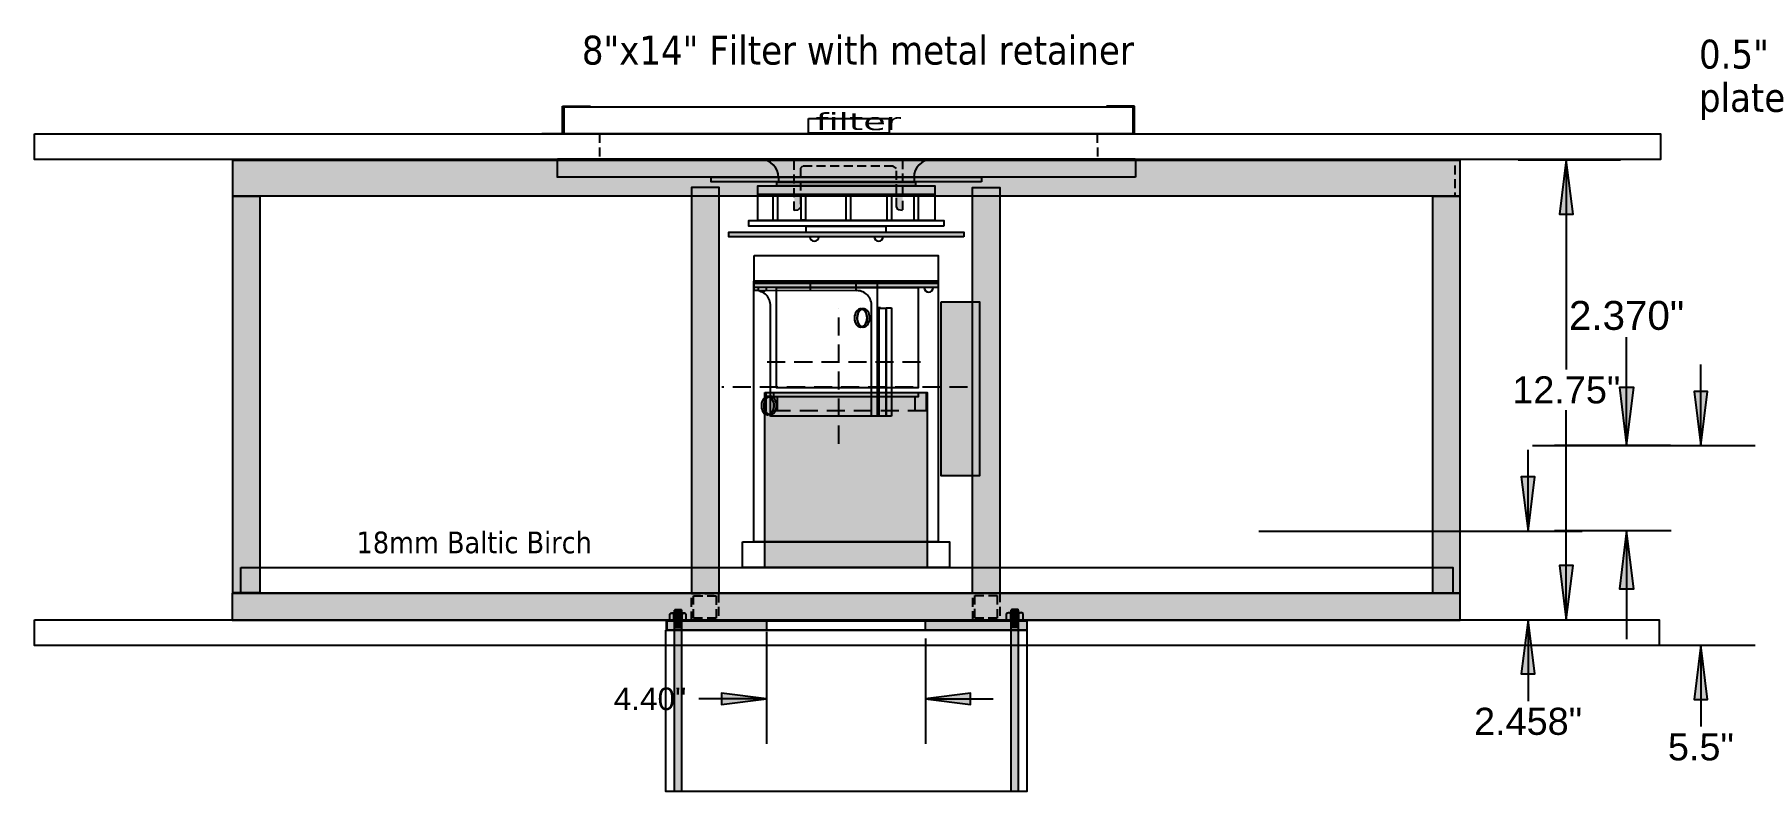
# Model space of a CAD drawing. Extents: x 5 to 100, y 13 to 147.
# Drawn here: x 5.48 to 53.21, y 15.72 to 36.69 of the extents above; entities that cross this region are included whole.
import ezdxf
from ezdxf.enums import TextEntityAlignment as Align

# ---------------------------------------------------------------- set-up
doc = ezdxf.new("R2010")
doc.units = 0
doc.header["$MEASUREMENT"] = 0
doc.linetypes.add('DASHED', pattern=[0.75, 0.5, -0.25])
doc.linetypes.add('HIDDEN', pattern=[0.375, 0.25, -0.125])
for name, color, linetype in [('BASE', 7, 'Continuous'), ('FRAME', 7, 'Continuous'), ('PROJECTORS', 7, 'Continuous')]:
    doc.layers.add(name, color=color, linetype=linetype)
doc.styles.add('ARIAL', font='arial.ttf')
doc.styles.add('TAHOMA', font='tahoma.ttf')

# ---------------------------------------------------------------- blocks, each defined once
blk = doc.blocks.new('LONGARROW')
at = {"layer": 'BASE', "linetype": 'Continuous'}
blk.add_hatch(color=0, dxfattribs=at).paths.add_polyline_path([(0, 0), (2, -0.25), (2, 0.25)])
at = {"layer": 'BASE', "color": 0, "linetype": 'Continuous'}
blk.add_lwpolyline([(0, 0), (2, -0.25), (2, 0.25)], close=True, dxfattribs=at)
blk = doc.blocks.new('HexSemRSV2')
at = {"linetype": 'Continuous'}
for p, q in [((-0.241, 0.298), (-0.277, 0.236)), ((-0.277, -0.218), (-0.277, 0.236)), ((-0.017, 0.298), (-0.241, 0.298)), ((-0.017, 0.154), (-0.241, 0.154)), ((-0.017, 0.154), (-0.017, 0.298)), ((0, 0.236), (-0.017, 0.236)), ((-0.017, -0.136), (-0.017, 0.154)), ((0, -0.218), (0, 0.236)), ((-0.241, -0.28), (-0.277, -0.218)), ((-0.017, -0.136), (-0.241, -0.136)), ((-0.017, -0.28), (-0.241, -0.28)), ((-0.017, -0.28), (-0.017, -0.136)), ((0, -0.218), (-0.017, -0.218))]:
    blk.add_line(p, q, dxfattribs=at)
for centre, radius, start, end in [((-0.146, 0.226), 0.119, 142.72149, 217.27887), ((0.177, 0.009), 0.442, 160.92837, 199.07139), ((-0.146, -0.208), 0.119, 142.72149, 217.27885)]:
    blk.add_arc(centre, radius, start, end, dxfattribs=at)
blk = doc.blocks.new('SchemTapThrRSV4')
at = {"linetype": 'Continuous'}
for p, q in [((0, -0.125), (0, 0.125)), ((0.25, 0.125), (0, 0.125)), ((0.025, -0.1), (0.025, 0.1)), ((0.05, -0.125), (0.05, 0.125)), ((0.075, -0.1), (0.075, 0.1)), ((0.1, -0.125), (0.1, 0.125)), ((0.125, -0.1), (0.125, 0.1)), ((0.15, -0.125), (0.15, 0.125)), ((0.175, -0.1), (0.175, 0.1)), ((0.2, -0.125), (0.2, 0.125)), ((0.225, -0.1), (0.225, 0.1)), ((0.25, -0.125), (0.25, 0.125)), ((0, -0.125), (0.25, -0.125))]:
    blk.add_line(p, q, dxfattribs=at)

msp = doc.modelspace()

# ---------------------------------------------------------------- hatches: boundary and pattern name
at = {"layer": 'BASE', "linetype": 'Continuous'}
for points in [[(31.715, 32.615), (24.225, 32.615), (24.225, 32.739), (31.715, 32.739)], [(26.523, 31.816), (26.625, 31.829), (26.693, 31.899), (26.693, 32.466), (26.523, 32.466)], [(29.523, 32.466), (29.353, 32.466), (29.353, 31.921), (29.405, 31.839), (29.523, 31.816)], [(31.22, 31.093), (24.711, 31.093), (24.711, 31.217), (31.22, 31.217)], [(30.595, 29.286), (31.654, 29.286), (31.654, 24.467), (30.595, 24.467)]]:
    msp.add_hatch(color=253, dxfattribs=at).paths.add_polyline_path(points)
at = {"layer": 'FRAME', "linetype": 'Continuous'}
for color, points in [(253, [(10.967, 33.216), (44.966, 33.216), (44.966, 32.218), (10.967, 32.218)]), (253, [(23.683, 21.212), (23.683, 32.462), (24.433, 32.462), (24.433, 21.212)]), (253, [(31.466, 21.218), (31.466, 32.459), (32.216, 32.459), (32.216, 21.218)]), (253, [(10.973, 21.225), (10.973, 32.214), (11.723, 32.214), (11.723, 21.225)]), (253, [(44.214, 21.223), (44.214, 32.218), (44.964, 32.218), (44.964, 21.223)]), (253, [(10.959, 21.215), (44.965, 21.215), (44.965, 20.465), (10.959, 20.465)]), (254, [(23.21, 20.75), (23.398, 20.75), (23.398, 15.727), (23.21, 15.727)]), (254, [(32.535, 20.748), (32.723, 20.748), (32.723, 15.727), (32.535, 15.727)]), (254, [(22.981, 20.452), (25.756, 20.452), (25.756, 20.198), (22.981, 20.198)]), (254, [(30.163, 20.453), (32.97, 20.453), (32.97, 20.199), (30.163, 20.199)])]:
    msp.add_hatch(color=color, dxfattribs=at).paths.add_polyline_path(points)
at = {"layer": 'PROJECTORS', "linetype": 'Continuous'}
for color, points in [(7, [(25.896, 29.804), (25.408, 29.804), (25.408, 29.865), (25.896, 29.865)]), (253, [(30.512, 29.684), (25.411, 29.684), (25.411, 29.809), (30.512, 29.809)]), (7, [(30.509, 29.806), (30.022, 29.806), (30.022, 29.867), (30.509, 29.867)]), (254, [(25.709, 26.782), (30.209, 26.782), (30.209, 21.93), (25.709, 21.93)])]:
    msp.add_hatch(color=color, dxfattribs=at).paths.add_polyline_path(points)

# ---------------------------------------------------------------- linework, layer by layer
at = {"layer": 'BASE', "color": 5, "linetype": 'HIDDEN'}
for p, q in [((26.098, 32.617), (26.098, 32.74)), ((29.842, 32.74), (29.842, 32.617))]:
    msp.add_line(p, q, dxfattribs=at)
at = {"layer": 'BASE', "color": 5, "linetype": 'Continuous'}
msp.add_line((30.42, 32.274), (25.524, 32.263), dxfattribs=at)
at = {"layer": 'BASE', "color": 7, "linetype": 'Continuous'}
for p, q in [((49.581, 25.313), (49.581, 28.313)), ((51.64, 25.306), (51.64, 27.556)), ((46.973, 25.306), (53.14, 25.306)), ((50.801, 25.313), (47.581, 25.313)), ((46.853, 22.94), (46.853, 25.19)), ((39.397, 22.94), (48.353, 22.94)), ((50.812, 22.943), (47.581, 22.943)), ((49.581, 22.943), (49.581, 19.943)), ((39.429, 20.482), (48.353, 20.482)), ((46.853, 20.482), (46.853, 18.232)), ((47.21, 19.775), (53.14, 19.775)), ((51.64, 19.775), (51.64, 17.525))]:
    msp.add_line(p, q, dxfattribs=at)
at = {"layer": 'BASE', "color": 7, "linetype": 'DASHED'}
for p, q in [((31.322, 26.926), (24.518, 26.926)), ((26.048, 26.655), (26.048, 26.264)), ((29.865, 26.655), (29.865, 26.264))]:
    msp.add_line(p, q, dxfattribs=at)
at = {"layer": 'BASE', "color": 7, "linetype": 'HIDDEN'}
msp.add_lwpolyline([(26.523, 33.216), (29.523, 33.216), (29.523, 31.816), (29.405, 31.839), (29.353, 31.921), (29.353, 32.979), (29.268, 33.046), (26.752, 33.046), (26.693, 32.995), (26.693, 31.899), (26.625, 31.829), (26.523, 31.816)], close=True, dxfattribs=at)
at = {"layer": 'BASE', "color": 5, "linetype": 'Continuous'}
for points in [[(31.715, 32.615), (24.225, 32.615), (24.225, 32.739), (31.715, 32.739)], [(30.414, 31.54), (25.518, 31.54), (25.518, 32.504), (30.414, 32.504)], [(29.887, 32.504), (26.044, 32.504), (26.044, 32.599), (29.887, 32.599)], [(26.056, 31.545), (25.941, 31.545), (25.941, 32.263), (26.056, 32.263)], [(26.832, 31.551), (26.716, 31.551), (26.716, 32.268), (26.832, 32.268)], [(28.082, 31.545), (27.966, 31.545), (27.966, 32.263), (28.082, 32.263)], [(29.217, 31.545), (29.101, 31.545), (29.101, 32.263), (29.217, 32.263)], [(29.957, 31.545), (29.842, 31.545), (29.842, 32.263), (29.957, 32.263)], [(30.667, 31.386), (25.266, 31.386), (25.266, 31.54), (30.667, 31.54)], [(31.22, 31.093), (24.711, 31.093), (24.711, 31.217), (31.22, 31.217)], [(29.058, 31.213), (26.858, 31.213), (26.858, 31.382), (29.058, 31.382)], [(25.956, 26.779), (29.956, 26.779), (29.956, 26.661), (25.956, 26.661)]]:
    msp.add_lwpolyline(points, close=True, dxfattribs=at)
at = {"layer": 'BASE', "color": 7, "linetype": 'Continuous'}
for points in [[(26.03, 29.682), (29.959, 29.682), (29.959, 26.907), (26.03, 26.907)], [(30.595, 29.286), (31.654, 29.286), (31.654, 24.467), (30.595, 24.467)]]:
    msp.add_lwpolyline(points, close=True, dxfattribs=at)
at = {"layer": 'BASE', "color": 7, "linetype": 'DASHED'}
msp.add_lwpolyline([(25.744, 26.78), (30.174, 26.78), (30.174, 26.268), (25.744, 26.268)], close=True, dxfattribs=at)
at = {"layer": 'BASE', "color": 7, "linetype": 'Continuous'}
for centre, start, end in [((25.589, 32.732), 0, 90), ((30.338, 32.732), 90, 180)]:
    msp.add_arc(centre, 0.5, start, end, dxfattribs=at)
at = {"layer": 'BASE', "color": 5, "linetype": 'Continuous'}
for centre in [(27.082, 31.093), (28.86, 31.098)]:
    msp.add_arc(centre, 0.125, 180, 0, dxfattribs=at)
at = {"layer": 'FRAME', "color": 7, "linetype": 'Continuous'}
for p, q in [((46.582, 33.221), (49.412, 33.221)), ((47.912, 33.221), (47.912, 27.414)), ((47.912, 20.482), (47.912, 26.289)), ((46.682, 20.482), (49.412, 20.482))]:
    msp.add_line(p, q, dxfattribs=at)
at = {"layer": 'FRAME', "color": 8, "linetype": 'Continuous'}
for p, q in [((25.413, 29.6), (25.413, 29.855)), ((28.237, 29.598), (25.413, 29.6)), ((25.414, 29.851), (28.824, 29.851)), ((26.968, 29.853), (26.968, 29.597)), ((28.234, 29.851), (28.234, 29.601)), ((28.824, 29.851), (28.82, 26.131)), ((25.862, 26.115), (25.862, 29.236)), ((28.661, 26.12), (28.661, 29.251)), ((28.912, 29.124), (28.841, 29.124)), ((29.074, 26.125), (29.074, 29.124)), ((29.074, 29.124), (29.217, 29.124)), ((29.217, 29.124), (29.217, 26.125)), ((28.197, 28.9), (28.192, 28.855)), ((28.192, 28.855), (28.193, 28.81)), ((28.193, 28.81), (28.199, 28.766)), ((28.208, 28.943), (28.197, 28.9)), ((28.199, 28.766), (28.211, 28.724)), ((28.223, 28.982), (28.208, 28.943)), ((28.211, 28.724), (28.227, 28.686)), ((28.243, 29.017), (28.223, 28.982)), ((28.227, 28.686), (28.248, 28.653)), ((28.267, 29.046), (28.243, 29.017)), ((28.248, 28.653), (28.273, 28.626)), ((28.294, 29.069), (28.267, 29.046)), ((28.272, 28.902), (28.267, 28.858)), ((28.267, 28.858), (28.272, 28.902)), ((28.267, 28.858), (28.267, 28.812)), ((28.267, 28.812), (28.267, 28.858)), ((28.267, 28.812), (28.274, 28.768)), ((28.274, 28.768), (28.267, 28.812)), ((28.282, 28.945), (28.272, 28.902)), ((28.272, 28.902), (28.282, 28.945)), ((28.274, 28.768), (28.285, 28.726)), ((28.285, 28.726), (28.274, 28.768)), ((28.297, 28.985), (28.282, 28.945)), ((28.282, 28.945), (28.297, 28.985)), ((28.285, 28.726), (28.302, 28.688)), ((28.302, 28.688), (28.285, 28.726)), ((28.324, 29.085), (28.294, 29.069)), ((28.317, 29.02), (28.297, 28.985)), ((28.297, 28.985), (28.317, 29.02)), ((28.302, 28.688), (28.323, 28.655)), ((28.323, 28.655), (28.302, 28.688)), ((28.341, 29.049), (28.317, 29.02)), ((28.317, 29.02), (28.341, 29.049)), ((28.323, 28.655), (28.347, 28.628)), ((28.347, 28.628), (28.323, 28.655)), ((28.354, 29.092), (28.324, 29.085)), ((28.369, 29.072), (28.341, 29.049)), ((28.341, 29.049), (28.369, 29.072)), ((28.386, 29.092), (28.354, 29.092)), ((28.398, 29.087), (28.369, 29.072)), ((28.369, 29.072), (28.398, 29.087)), ((28.4, 29.088), (28.386, 29.092)), ((28.4, 29.088), (28.398, 29.087)), ((28.398, 29.087), (28.4, 29.088)), ((28.429, 29.095), (28.4, 29.088)), ((28.4, 29.088), (28.416, 29.083)), ((28.416, 29.083), (28.4, 29.088)), ((28.416, 29.083), (28.445, 29.067)), ((28.445, 29.067), (28.416, 29.083)), ((28.46, 29.094), (28.429, 29.095)), ((28.445, 29.067), (28.471, 29.043)), ((28.471, 29.043), (28.445, 29.067)), ((28.477, 28.649), (28.451, 28.623)), ((28.451, 28.623), (28.477, 28.649)), ((28.49, 29.086), (28.46, 29.094)), ((28.471, 29.043), (28.494, 29.013)), ((28.494, 29.013), (28.471, 29.043)), ((28.499, 28.681), (28.477, 28.649)), ((28.477, 28.649), (28.499, 28.681)), ((28.519, 29.069), (28.49, 29.086)), ((28.494, 29.013), (28.513, 28.977)), ((28.513, 28.977), (28.494, 29.013)), ((28.517, 28.719), (28.499, 28.681)), ((28.499, 28.681), (28.517, 28.719)), ((28.513, 28.977), (28.527, 28.937)), ((28.527, 28.937), (28.513, 28.977)), ((28.53, 28.76), (28.517, 28.719)), ((28.517, 28.719), (28.53, 28.76)), ((28.546, 29.046), (28.519, 29.069)), ((28.525, 28.625), (28.551, 28.651)), ((28.527, 28.937), (28.536, 28.894)), ((28.536, 28.894), (28.527, 28.937)), ((28.537, 28.804), (28.53, 28.76)), ((28.53, 28.76), (28.537, 28.804)), ((28.536, 28.894), (28.539, 28.849)), ((28.539, 28.849), (28.536, 28.894)), ((28.539, 28.849), (28.537, 28.804)), ((28.537, 28.804), (28.539, 28.849)), ((28.568, 29.015), (28.546, 29.046)), ((28.551, 28.651), (28.573, 28.684)), ((28.587, 28.98), (28.568, 29.015)), ((28.573, 28.684), (28.591, 28.721)), ((28.601, 28.94), (28.587, 28.98)), ((28.591, 28.721), (28.604, 28.763)), ((28.61, 28.897), (28.601, 28.94)), ((28.604, 28.763), (28.612, 28.807)), ((28.614, 28.852), (28.61, 28.897)), ((28.612, 28.807), (28.614, 28.852)), ((28.877, 29.116), (29.066, 29.116)), ((28.877, 26.123), (28.877, 29.116)), ((29.066, 29.116), (29.066, 26.123)), ((28.273, 28.626), (28.301, 28.606)), ((28.301, 28.606), (28.331, 28.593)), ((28.331, 28.593), (28.361, 28.588)), ((28.347, 28.628), (28.375, 28.608)), ((28.375, 28.608), (28.347, 28.628)), ((28.361, 28.588), (28.393, 28.592)), ((28.375, 28.608), (28.403, 28.596)), ((28.403, 28.596), (28.375, 28.608)), ((28.393, 28.592), (28.403, 28.596)), ((28.423, 28.604), (28.403, 28.596)), ((28.403, 28.596), (28.423, 28.604)), ((28.403, 28.596), (28.405, 28.596)), ((28.405, 28.596), (28.436, 28.591)), ((28.451, 28.623), (28.423, 28.604)), ((28.423, 28.604), (28.451, 28.623)), ((28.436, 28.591), (28.467, 28.595)), ((28.467, 28.595), (28.497, 28.606)), ((28.497, 28.606), (28.525, 28.625)), ((25.618, 26.473), (25.613, 26.429)), ((25.613, 26.429), (25.613, 26.383)), ((25.613, 26.383), (25.619, 26.339)), ((25.628, 26.516), (25.618, 26.473)), ((25.619, 26.339), (25.631, 26.297)), ((25.643, 26.556), (25.628, 26.516)), ((25.631, 26.297), (25.647, 26.259)), ((25.663, 26.591), (25.643, 26.556)), ((25.647, 26.259), (25.668, 26.226)), ((25.687, 26.62), (25.663, 26.591)), ((25.714, 26.643), (25.687, 26.62)), ((25.692, 26.476), (25.687, 26.431)), ((25.687, 26.431), (25.692, 26.476)), ((25.687, 26.431), (25.688, 26.386)), ((25.688, 26.386), (25.687, 26.431)), ((25.688, 26.386), (25.694, 26.342)), ((25.694, 26.342), (25.688, 26.386)), ((25.702, 26.519), (25.692, 26.476)), ((25.692, 26.476), (25.702, 26.519)), ((25.694, 26.342), (25.705, 26.3)), ((25.705, 26.3), (25.694, 26.342)), ((25.718, 26.558), (25.702, 26.519)), ((25.702, 26.519), (25.718, 26.558)), ((25.705, 26.3), (25.722, 26.262)), ((25.722, 26.262), (25.705, 26.3)), ((25.744, 26.658), (25.714, 26.643)), ((25.738, 26.593), (25.718, 26.558)), ((25.718, 26.558), (25.738, 26.593)), ((25.722, 26.262), (25.743, 26.229)), ((25.743, 26.229), (25.722, 26.262)), ((25.762, 26.623), (25.738, 26.593)), ((25.738, 26.593), (25.762, 26.623)), ((25.775, 26.666), (25.744, 26.658)), ((25.789, 26.645), (25.762, 26.623)), ((25.762, 26.623), (25.789, 26.645)), ((25.806, 26.665), (25.775, 26.666)), ((25.818, 26.661), (25.789, 26.645)), ((25.789, 26.645), (25.818, 26.661)), ((25.82, 26.661), (25.806, 26.665)), ((25.82, 26.661), (25.818, 26.661)), ((25.818, 26.661), (25.82, 26.661)), ((25.849, 26.668), (25.82, 26.661)), ((25.82, 26.661), (25.836, 26.657)), ((25.836, 26.657), (25.82, 26.661)), ((25.836, 26.657), (25.865, 26.64)), ((25.865, 26.64), (25.836, 26.657)), ((25.88, 26.668), (25.849, 26.668)), ((25.865, 26.64), (25.891, 26.617)), ((25.891, 26.617), (25.865, 26.64)), ((25.911, 26.659), (25.88, 26.668)), ((25.891, 26.617), (25.914, 26.587)), ((25.914, 26.587), (25.891, 26.617)), ((25.919, 26.255), (25.897, 26.222)), ((25.897, 26.222), (25.919, 26.255)), ((25.939, 26.643), (25.911, 26.659)), ((25.914, 26.587), (25.933, 26.551)), ((25.933, 26.551), (25.914, 26.587)), ((25.937, 26.292), (25.919, 26.255)), ((25.919, 26.255), (25.937, 26.292)), ((25.933, 26.551), (25.947, 26.511)), ((25.947, 26.511), (25.933, 26.551)), ((25.95, 26.334), (25.937, 26.292)), ((25.937, 26.292), (25.95, 26.334)), ((25.966, 26.619), (25.939, 26.643)), ((25.947, 26.511), (25.956, 26.468)), ((25.956, 26.468), (25.947, 26.511)), ((25.957, 26.378), (25.95, 26.334)), ((25.95, 26.334), (25.957, 26.378)), ((25.956, 26.468), (25.96, 26.423)), ((25.96, 26.423), (25.956, 26.468)), ((25.96, 26.423), (25.957, 26.378)), ((25.957, 26.378), (25.96, 26.423)), ((25.989, 26.589), (25.966, 26.619)), ((25.971, 26.225), (25.993, 26.257)), ((26.007, 26.553), (25.989, 26.589)), ((25.993, 26.257), (26.011, 26.295)), ((26.022, 26.513), (26.007, 26.553)), ((26.011, 26.295), (26.024, 26.336)), ((26.03, 26.47), (26.022, 26.513)), ((26.024, 26.336), (26.032, 26.38)), ((26.034, 26.425), (26.03, 26.47)), ((26.032, 26.38), (26.034, 26.425)), ((25.668, 26.226), (25.693, 26.199)), ((25.693, 26.199), (25.721, 26.179)), ((25.721, 26.179), (25.751, 26.167)), ((25.743, 26.229), (25.767, 26.202)), ((25.767, 26.202), (25.743, 26.229)), ((25.751, 26.167), (25.782, 26.162)), ((25.767, 26.202), (25.795, 26.182)), ((25.795, 26.182), (25.767, 26.202)), ((25.782, 26.162), (25.813, 26.166)), ((25.795, 26.182), (25.824, 26.17)), ((25.824, 26.17), (25.795, 26.182)), ((25.813, 26.166), (25.824, 26.17)), ((25.843, 26.177), (25.824, 26.17)), ((25.824, 26.17), (25.843, 26.177)), ((25.824, 26.17), (25.825, 26.169)), ((25.825, 26.169), (25.856, 26.165)), ((25.871, 26.196), (25.843, 26.177)), ((25.843, 26.177), (25.871, 26.196)), ((25.856, 26.165), (25.887, 26.168)), ((28.919, 26.12), (25.864, 26.12)), ((25.897, 26.222), (25.871, 26.196)), ((25.871, 26.196), (25.897, 26.222)), ((25.887, 26.168), (25.917, 26.18)), ((25.917, 26.18), (25.946, 26.199)), ((25.946, 26.199), (25.971, 26.225)), ((28.843, 26.12), (28.661, 26.12)), ((29.066, 26.123), (28.877, 26.123)), ((29.217, 26.125), (29.074, 26.125))]:
    msp.add_line(p, q, dxfattribs=at)
at = {"layer": 'FRAME', "color": 8, "linetype": 'DASHED'}
for p, q in [((27.759, 25.359), (27.759, 29.116)), ((30.025, 27.62), (25.525, 27.62))]:
    msp.add_line(p, q, dxfattribs=at)
at = {"layer": 'FRAME', "color": 7, "linetype": 'HIDDEN'}
for p, q in [((25.706, 21.946), (25.709, 22.648)), ((30.21, 22.651), (30.21, 21.934))]:
    msp.add_line(p, q, dxfattribs=at)
at = {"layer": 'FRAME', "color": 7, "linetype": 'Continuous'}
for points in [[(10.967, 33.216), (44.966, 33.216), (44.966, 32.218), (10.967, 32.218)], [(23.683, 21.212), (23.683, 32.462), (24.433, 32.462), (24.433, 21.212)], [(31.466, 21.218), (31.466, 32.459), (32.216, 32.459), (32.216, 21.218)], [(10.973, 21.225), (10.973, 32.214), (11.723, 32.214), (11.723, 21.225)], [(44.214, 21.223), (44.214, 32.218), (44.964, 32.218), (44.964, 21.223)], [(25.409, 30.574), (30.51, 30.574), (30.51, 29.861), (25.409, 29.861)], [(25.404, 22.641), (25.404, 29.861), (30.515, 29.861), (30.515, 22.641)], [(25.087, 22.639), (30.824, 22.639), (30.824, 21.932), (25.087, 21.932)], [(23.21, 20.75), (23.398, 20.75), (23.398, 15.727), (23.21, 15.727)], [(32.535, 20.748), (32.723, 20.748), (32.723, 15.727), (32.535, 15.727)], [(22.968, 20.193), (32.968, 20.193), (32.968, 15.725), (22.968, 15.725)], [(22.981, 20.452), (25.756, 20.452), (25.756, 20.198), (22.981, 20.198)], [(22.999, 20.457), (32.97, 20.457), (32.97, 20.199), (22.999, 20.199)], [(30.163, 20.453), (32.97, 20.453), (32.97, 20.199), (30.163, 20.199)]]:
    msp.add_lwpolyline(points, close=True, dxfattribs=at)
msp.add_lwpolyline([(10.959, 21.215), (44.965, 21.215), (44.965, 20.465), (10.959, 20.465), (10.959, 21.215)], dxfattribs=at)
at = {"layer": 'FRAME', "color": 7, "linetype": 'HIDDEN'}
for points in [[(23.676, 21.214), (24.426, 21.214), (24.426, 20.464), (23.676, 20.464)], [(23.737, 21.149), (24.357, 21.149), (24.357, 20.528), (23.737, 20.528)], [(31.468, 21.217), (32.218, 21.217), (32.218, 20.467), (31.468, 20.467)], [(31.528, 21.151), (32.149, 21.151), (32.149, 20.531), (31.528, 20.531)]]:
    msp.add_lwpolyline(points, close=True, dxfattribs=at)
at = {"layer": 'FRAME', "color": 8, "linetype": 'Continuous'}
for centre in [(25.453, 29.193), (28.255, 29.19)]:
    msp.add_arc(centre, 0.41, 3.1643, 94.3217, dxfattribs=at)
for centre in [(28.366, 28.841), (28.44, 28.843), (25.786, 26.414), (25.86, 26.417)]:
    msp.add_ellipse(centre, major_axis=(-0.004, -0.252), ratio=0.688463, start_param=0.00016, end_param=6.283345, dxfattribs=at)
at = {"layer": 'PROJECTORS', "color": 7, "linetype": 'Continuous'}
for p, q in [((20.103, 34.712), (20.877, 34.712)), ((20.103, 33.953), (20.103, 34.712)), ((35.945, 34.712), (35.171, 34.712)), ((35.945, 33.953), (35.945, 34.712)), ((20.103, 33.946), (19.535, 33.946)), ((35.945, 33.946), (36.513, 33.946)), ((25.756, 20.146), (25.756, 17.043)), ((30.157, 19.967), (30.157, 17.043)), ((25.756, 18.293), (23.881, 18.293)), ((30.157, 18.293), (32.032, 18.293))]:
    msp.add_line(p, q, dxfattribs=at)
at = {"layer": 'PROJECTORS', "color": 7, "linetype": 'HIDDEN'}
for p, q in [((21.126, 33.942), (21.127, 33.247)), ((34.916, 33.942), (34.923, 33.247)), ((44.828, 33.063), (44.828, 32.211))]:
    msp.add_line(p, q, dxfattribs=at)
at = {"layer": 'PROJECTORS', "color": 134, "linetype": 'Continuous'}
for p, q in [((35.967, 33.242), (19.961, 33.242)), ((19.965, 32.739), (19.965, 33.243)), ((23.975, 33.24), (23.224, 33.24)), ((23.974, 33.242), (24.562, 33.242)), ((31.331, 33.242), (31.919, 33.242)), ((32.679, 33.243), (31.928, 33.243)), ((35.98, 33.242), (35.98, 32.739)), ((35.98, 32.739), (19.947, 32.739))]:
    msp.add_line(p, q, dxfattribs=at)
msp.add_lwpolyline([(20.154, 34.692), (35.903, 34.692), (35.903, 33.938), (20.154, 33.938)], close=True, dxfattribs=at)
at = {"layer": 'PROJECTORS', "color": 7, "linetype": 'Continuous'}
for points in [[(5.475, 33.939), (50.523, 33.939), (50.523, 33.23), (5.475, 33.23)], [(26.918, 34.366), (29.151, 34.366), (29.151, 33.96), (26.918, 33.96)], [(25.896, 29.804), (25.408, 29.804), (25.408, 29.865), (25.896, 29.865)], [(30.512, 29.684), (25.411, 29.684), (25.411, 29.809), (30.512, 29.809)], [(30.509, 29.806), (30.022, 29.806), (30.022, 29.867), (30.509, 29.867)], [(25.709, 26.782), (30.209, 26.782), (30.209, 21.93), (25.709, 21.93)], [(11.197, 21.928), (44.772, 21.928), (44.772, 21.219), (11.197, 21.219)], [(5.475, 20.479), (50.482, 20.479), (50.482, 19.771), (5.475, 19.771)]]:
    msp.add_lwpolyline(points, close=True, dxfattribs=at)
for centre in [(25.643, 29.691), (30.251, 29.685)]:
    msp.add_arc(centre, 0.125, 180, 0, dxfattribs=at)

# ---------------------------------------------------------------- block references
at = {"layer": 'BASE', "color": 7, "linetype": 'Continuous'}
for p, xscale, yscale, rotation in [((49.581, 25.313), 0.8, 0.8, 90.00000000000006), ((51.64, 25.306), 0.7500000000000001, 0.7500000000000001, 90.00000000000007), ((46.853, 22.94), 0.7500000000000001, 0.7500000000000001, 90.00000000000007), ((49.581, 22.943), 0.8, 0.8, 270.0000000000001), ((46.853, 20.482), 0.7500000000000001, 0.7500000000000001, 270.0000000000001), ((51.64, 19.775), 0.7500000000000001, 0.7500000000000001, 270.0000000000001)]:
    msp.add_blockref('LONGARROW', p, dxfattribs=dict(at, xscale=xscale, yscale=yscale, rotation=rotation))
at = {"layer": 'FRAME', "color": 7, "linetype": 'Continuous'}
for name, p, xscale, yscale, rotation in [('LONGARROW', (47.912, 33.221), 0.7500000000000001, 0.7500000000000001, 270.0000000000001), ('LONGARROW', (47.912, 20.482), 0.7500000000000001, 0.7500000000000001, 90.00000000000006), ('HexSemRSV2', (23.299, 20.452), 0.7873575637684262, 0.7873575637684227, 270.0000000000001), ('HexSemRSV2', (32.626, 20.463), 0.7873575637684262, 0.7873575637684227, 270.0000000000001)]:
    msp.add_blockref(name, p, dxfattribs=dict(at, xscale=xscale, yscale=yscale, rotation=rotation))
at = {"layer": 'FRAME', "color": 7, "linetype": 'DASHED', "yscale": 0.7562201139710393, "rotation": 270.0000000000001}
for p in [(23.31, 20.767), (32.636, 20.777), (32.637, 20.527), (23.31, 20.516)]:
    msp.add_blockref('SchemTapThrRSV4', p, dxfattribs=at)
at = {"layer": 'PROJECTORS', "color": 7, "linetype": 'Continuous', "xscale": 0.625, "yscale": 0.625, "rotation": 180}
msp.add_blockref('LONGARROW', (25.756, 18.293), dxfattribs=at)
at = {"layer": 'PROJECTORS', "color": 7, "linetype": 'Continuous', "xscale": 0.625, "yscale": 0.625}
msp.add_blockref('LONGARROW', (30.157, 18.293), dxfattribs=at)

# ---------------------------------------------------------------- texts
at = {"layer": 'BASE', "color": 7, "linetype": 'HIDDEN', "style": 'TAHOMA'}
for s, p in [('8"x14" Filter with metal retainer', (20.64, 35.861)), ('0.5" impeller ', (51.587, 35.751)), ('plate', (51.587, 34.551))]:
    msp.add_text(s, height=0.8, dxfattribs=at).set_placement(p)
at = {"layer": 'BASE', "color": 7, "linetype": 'Continuous', "style": 'ARIAL'}
for s, height, p in [('2.370"', 0.8, (49.581, 28.913)), ('2.458"', 0.75, (46.853, 17.67)), ('5.5"', 0.75, (51.64, 16.963))]:
    msp.add_text(s, height=height, dxfattribs=at).set_placement(p, align=Align.MIDDLE_CENTER)
at = {"layer": 'BASE', "color": 7, "linetype": 'Continuous', "style": 'TAHOMA'}
msp.add_text('18mm Baltic Birch', height=0.6, dxfattribs=at).set_placement((14.399, 22.325))
at = {"layer": 'FRAME', "color": 7, "linetype": 'Continuous', "style": 'ARIAL'}
msp.add_text('12.75"', height=0.75, dxfattribs=at).set_placement((47.912, 26.851), align=Align.MIDDLE_CENTER)
at = {"layer": 'PROJECTORS', "color": 7, "linetype": 'Continuous', "style": 'TAHOMA', "width": 1.793764}
msp.add_text('filter', height=0.48, dxfattribs=at).set_placement((27.115, 34.044))
at = {"layer": 'PROJECTORS', "color": 7, "linetype": 'Continuous', "style": 'ARIAL'}
msp.add_text('4.40"', height=0.625, dxfattribs=at).set_placement((22.528, 18.293), align=Align.MIDDLE_CENTER)

doc.saveas('drawing.dxf')
